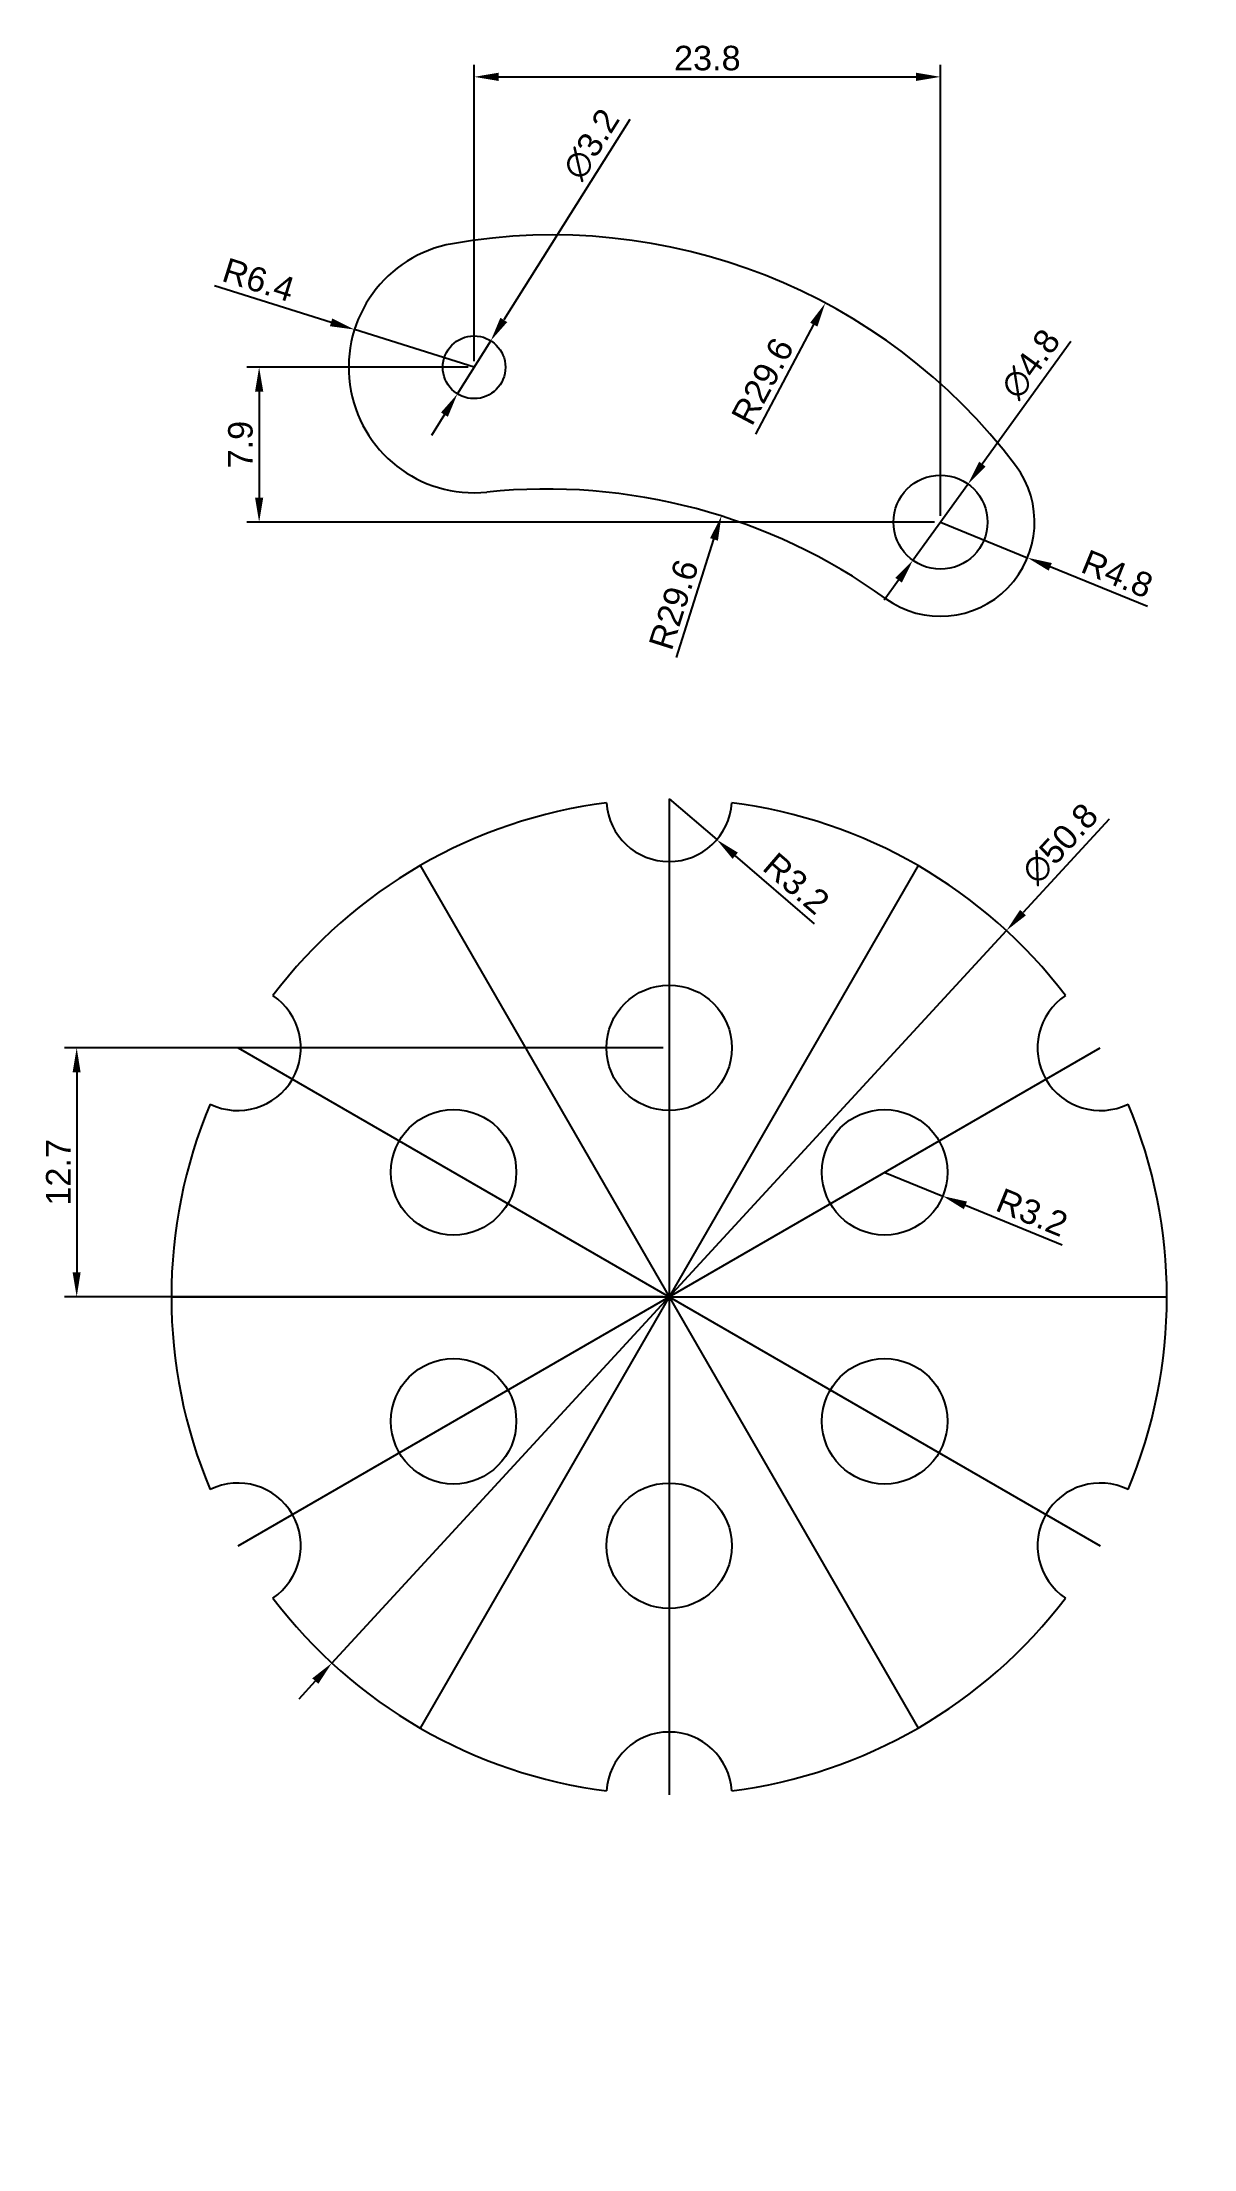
# Model space of a CAD drawing. Header units: millimetres. Extents: x 2524 to 2583, y 1793 to 1900.
import ezdxf

# ---------------------------------------------------------------- set-up
doc = ezdxf.new("R2010")
doc.units = ezdxf.units.MM
doc.header["$PDMODE"] = 1
doc.styles.get("Standard").update_dxf_attribs({"font": 'arial.ttf'})
doc.dimstyles.new('ISO-25', dxfattribs={"dimscale": 0.5, "dimtxt": 2.5, "dimasz": 2.5, "dimexe": 1.25, "dimexo": 0.625, "dimtad": 1, "dimdsep": 46, "dimtxsty": 'Standard', "dimcen": 2.5, "dimadec": 0, "dimazin": 0, "dimtfac": 1, "dimtmove": 0, "dimatfit": 3, "dimfxl": 1, "dimarcsym": 0})

# ---------------------------------------------------------------- blocks, each defined once
blk = doc.blocks.new('*D1')
at = {"color": 0, "lineweight": -2, "transparency": 16777216}
for p, q in [((2556.33, 1861.85), (2558.76, 1859.77)), ((2563.75, 1855.48), (2559.71, 1858.95))]:
    blk.add_line(p, q, dxfattribs=at)
at = {"color": 0, "transparency": 16777216}
blk.add_solid([(2559.84, 1859.11), (2559.57, 1858.79), (2558.76, 1859.77)], dxfattribs=at)
at = {"layer": 'Defpoints', "color": 0, "transparency": 16777216}
for p in [(2556.33, 1861.85), (2558.76, 1859.77)]:
    blk.add_point(p, dxfattribs=at)
at = {"color": 0, "transparency": 16777216, "insert": (2562.82, 1857.53), "char_height": 1.25, "attachment_point": 5, "rotation": 319.3255}
blk.add_mtext('R3.2', dxfattribs=at)
blk = doc.blocks.new('*D2')
at = {"color": 0, "lineweight": -2, "transparency": 16777216}
for p, q in [((2578.78, 1860.82), (2574.39, 1856.05)), ((2539.12, 1817.77), (2573.54, 1855.13)), ((2538.27, 1816.85), (2537.43, 1815.93))]:
    blk.add_line(p, q, dxfattribs=at)
at = {"color": 0, "transparency": 16777216}
for points in [[(2574.24, 1856.19), (2574.54, 1855.91), (2573.54, 1855.13)], [(2538.12, 1816.99), (2538.43, 1816.71), (2539.12, 1817.77)]]:
    blk.add_solid(points, dxfattribs=at)
at = {"layer": 'Defpoints', "color": 0, "transparency": 16777216}
for p in [(2573.54, 1855.13), (2539.12, 1817.77)]:
    blk.add_point(p, dxfattribs=at)
at = {"color": 0, "transparency": 16777216, "insert": (2576.28, 1859.56), "char_height": 1.25, "attachment_point": 5, "rotation": 47.3456}
blk.add_mtext('∅50.8', dxfattribs=at)
blk = doc.blocks.new('*D3')
at = {"color": 0, "lineweight": -2, "transparency": 16777216}
for p, q in [((2567.33, 1842.8), (2570.29, 1841.59)), ((2576.38, 1839.09), (2571.45, 1841.11))]:
    blk.add_line(p, q, dxfattribs=at)
at = {"color": 0, "transparency": 16777216}
blk.add_solid([(2571.53, 1841.31), (2571.37, 1840.92), (2570.29, 1841.59)], dxfattribs=at)
at = {"layer": 'Defpoints', "color": 0, "transparency": 16777216}
for p in [(2567.33, 1842.8), (2570.29, 1841.59)]:
    blk.add_point(p, dxfattribs=at)
at = {"color": 0, "transparency": 16777216, "insert": (2574.85, 1840.75), "char_height": 1.25, "attachment_point": 5, "rotation": 337.7153}
blk.add_mtext('R3.2', dxfattribs=at)
blk = doc.blocks.new('*D4')
at = {"color": 0, "lineweight": -2, "transparency": 16777216}
for p, q in [((2556.02, 1849.15), (2525.47, 1849.15)), ((2526.1, 1847.9), (2526.1, 1837.7)), ((2556.02, 1836.45), (2525.47, 1836.45))]:
    blk.add_line(p, q, dxfattribs=at)
at = {"color": 0, "transparency": 16777216}
for points in [[(2525.89, 1847.9), (2526.3, 1847.9), (2526.1, 1849.15)], [(2525.89, 1837.7), (2526.3, 1837.7), (2526.1, 1836.45)]]:
    blk.add_solid(points, dxfattribs=at)
at = {"layer": 'Defpoints', "color": 0, "transparency": 16777216}
for p in [(2556.33, 1849.15), (2526.1, 1836.45), (2556.33, 1836.45)]:
    blk.add_point(p, dxfattribs=at)
at = {"color": 0, "transparency": 16777216, "insert": (2525.16, 1842.8), "char_height": 1.25, "attachment_point": 5, "rotation": 90}
blk.add_mtext('12.7', dxfattribs=at)
blk = doc.blocks.new('*D5')
at = {"color": 0, "lineweight": -2, "transparency": 16777216}
for p, q in [((2554.32, 1896.51), (2547.89, 1886.28)), ((2545.53, 1882.51), (2547.23, 1885.22)), ((2544.86, 1881.45), (2544.2, 1880.39))]:
    blk.add_line(p, q, dxfattribs=at)
at = {"color": 0, "transparency": 16777216}
for points in [[(2547.72, 1886.39), (2548.07, 1886.17), (2547.23, 1885.22)], [(2544.69, 1881.56), (2545.04, 1881.34), (2545.53, 1882.51)]]:
    blk.add_solid(points, dxfattribs=at)
at = {"layer": 'Defpoints', "color": 0, "transparency": 16777216}
for p in [(2547.23, 1885.22), (2545.53, 1882.51)]:
    blk.add_point(p, dxfattribs=at)
at = {"color": 0, "transparency": 16777216, "insert": (2552.36, 1895.24), "char_height": 1.25, "attachment_point": 5, "rotation": 57.8671}
blk.add_mtext('∅3.2', dxfattribs=at)
blk = doc.blocks.new('*D6')
at = {"color": 0, "lineweight": -2, "transparency": 16777216}
for p, q in [((2576.83, 1885.18), (2572.31, 1878.93)), ((2568.77, 1874.02), (2571.58, 1877.91)), ((2568.04, 1873.01), (2567.31, 1871.99))]:
    blk.add_line(p, q, dxfattribs=at)
at = {"color": 0, "transparency": 16777216}
for points in [[(2572.15, 1879.05), (2572.48, 1878.8), (2571.58, 1877.91)], [(2567.87, 1873.13), (2568.21, 1872.88), (2568.77, 1874.02)]]:
    blk.add_solid(points, dxfattribs=at)
at = {"layer": 'Defpoints', "color": 0, "transparency": 16777216}
for p in [(2571.58, 1877.91), (2568.77, 1874.02)]:
    blk.add_point(p, dxfattribs=at)
at = {"color": 0, "transparency": 16777216, "insert": (2574.78, 1884.03), "char_height": 1.25, "attachment_point": 5, "rotation": 54.189}
blk.add_mtext('∅4.8', dxfattribs=at)
blk = doc.blocks.new('*D7')
at = {"color": 0, "lineweight": -2, "transparency": 16777216}
blk.add_line((2560.75, 1880.46), (2563.72, 1886.04), dxfattribs=at)
at = {"color": 0, "transparency": 16777216}
blk.add_solid([(2563.53, 1886.14), (2563.9, 1885.94), (2564.3, 1887.14)], dxfattribs=at)
at = {"layer": 'Defpoints', "color": 0, "transparency": 16777216}
for p in [(2564.3, 1887.14), (2550.39, 1861.02)]:
    blk.add_point(p, dxfattribs=at)
at = {"color": 0, "transparency": 16777216, "insert": (2561.1, 1883.15), "char_height": 1.25, "attachment_point": 5, "rotation": 61.9679}
blk.add_mtext('R29.6', dxfattribs=at)
blk = doc.blocks.new('*D8')
at = {"color": 0, "lineweight": -2, "transparency": 16777216}
blk.add_line((2556.71, 1869.06), (2558.62, 1875.09), dxfattribs=at)
at = {"color": 0, "transparency": 16777216}
blk.add_solid([(2558.42, 1875.15), (2558.82, 1875.02), (2559, 1876.28)], dxfattribs=at)
at = {"layer": 'Defpoints', "color": 0, "transparency": 16777216}
for p in [(2559, 1876.28), (2550.07, 1848.06)]:
    blk.add_point(p, dxfattribs=at)
at = {"color": 0, "transparency": 16777216, "insert": (2556.57, 1871.76), "char_height": 1.25, "attachment_point": 5, "rotation": 72.4492}
blk.add_mtext('R29.6', dxfattribs=at)
blk = doc.blocks.new('*D9')
at = {"color": 0, "lineweight": -2, "transparency": 16777216}
for p, q in [((2570.18, 1875.97), (2574.62, 1874.15)), ((2580.74, 1871.66), (2575.78, 1873.68))]:
    blk.add_line(p, q, dxfattribs=at)
at = {"color": 0, "transparency": 16777216}
blk.add_solid([(2575.86, 1873.88), (2575.7, 1873.49), (2574.62, 1874.15)], dxfattribs=at)
at = {"layer": 'Defpoints', "color": 0, "transparency": 16777216}
for p in [(2570.18, 1875.97), (2574.62, 1874.15)]:
    blk.add_point(p, dxfattribs=at)
at = {"color": 0, "transparency": 16777216, "insert": (2579.2, 1873.32), "char_height": 1.25, "attachment_point": 5, "rotation": 337.834}
blk.add_mtext('R4.8', dxfattribs=at)
blk = doc.blocks.new('*D10')
at = {"color": 0, "lineweight": -2, "transparency": 16777216}
for p, q in [((2533.14, 1888.03), (2539.08, 1886.16)), ((2546.38, 1883.87), (2540.27, 1885.79))]:
    blk.add_line(p, q, dxfattribs=at)
at = {"color": 0, "transparency": 16777216}
blk.add_solid([(2539.14, 1886.36), (2539.02, 1885.96), (2540.27, 1885.79)], dxfattribs=at)
at = {"layer": 'Defpoints', "color": 0, "transparency": 16777216}
for p in [(2540.27, 1885.79), (2546.38, 1883.87)]:
    blk.add_point(p, dxfattribs=at)
at = {"color": 0, "transparency": 16777216, "insert": (2535.38, 1888.32), "char_height": 1.25, "attachment_point": 5, "rotation": 342.5318}
blk.add_mtext('R6.4', dxfattribs=at)
blk = doc.blocks.new('*D11')
at = {"color": 0, "lineweight": -2, "transparency": 16777216}
for p, q in [((2546.07, 1883.87), (2534.78, 1883.87)), ((2535.41, 1882.62), (2535.41, 1877.22)), ((2569.87, 1875.97), (2534.78, 1875.97))]:
    blk.add_line(p, q, dxfattribs=at)
at = {"color": 0, "transparency": 16777216}
for points in [[(2535.2, 1882.62), (2535.62, 1882.62), (2535.41, 1883.87)], [(2535.2, 1877.22), (2535.62, 1877.22), (2535.41, 1875.97)]]:
    blk.add_solid(points, dxfattribs=at)
at = {"layer": 'Defpoints', "color": 0, "transparency": 16777216}
for p in [(2546.38, 1883.87), (2535.41, 1875.97), (2570.18, 1875.97)]:
    blk.add_point(p, dxfattribs=at)
at = {"color": 0, "transparency": 16777216, "insert": (2534.46, 1879.92), "char_height": 1.25, "attachment_point": 5, "rotation": 90}
blk.add_mtext('7.9', dxfattribs=at)
blk = doc.blocks.new('*D12')
at = {"color": 0, "lineweight": -2, "transparency": 16777216}
for p, q in [((2546.38, 1884.18), (2546.38, 1899.3)), ((2570.18, 1876.28), (2570.18, 1899.3)), ((2547.63, 1898.68), (2568.93, 1898.68))]:
    blk.add_line(p, q, dxfattribs=at)
at = {"color": 0, "transparency": 16777216}
for points in [[(2547.63, 1898.89), (2547.63, 1898.47), (2546.38, 1898.68)], [(2568.93, 1898.89), (2568.93, 1898.47), (2570.18, 1898.68)]]:
    blk.add_solid(points, dxfattribs=at)
at = {"layer": 'Defpoints', "color": 0, "transparency": 16777216}
for p in [(2570.18, 1898.68), (2546.38, 1883.87), (2570.18, 1875.97)]:
    blk.add_point(p, dxfattribs=at)
at = {"color": 0, "transparency": 16777216, "insert": (2558.28, 1899.63), "char_height": 1.25, "attachment_point": 5}
blk.add_mtext('23.8', dxfattribs=at)

msp = doc.modelspace()

# ---------------------------------------------------------------- linework, layer by layer
for p, q in [((2556.331, 1861.852), (2556.331, 1811.052)), ((2543.631, 1858.449), (2569.031, 1814.455)), ((2569.031, 1858.449), (2543.631, 1814.455)), ((2534.334, 1849.152), (2578.328, 1823.752)), ((2534.334, 1823.752), (2578.328, 1849.152)), ((2530.931, 1836.452), (2581.731, 1836.452))]:
    msp.add_line(p, q)
for centre, radius in [((2546.379, 1883.865), 1.6), ((2570.179, 1875.965), 2.4), ((2556.331, 1849.152), 3.2), ((2545.332, 1842.802), 3.2), ((2567.33, 1842.802), 3.2), ((2545.332, 1830.102), 3.2), ((2567.33, 1830.102), 3.2), ((2556.331, 1823.752), 3.2)]:
    msp.add_circle(centre, radius)
for centre, radius, start, end in [((2550.392, 1861.015), 29.6, 37.0732, 99.9606), ((2546.379, 1883.865), 6.4, 99.9606, 275.88461), ((2570.179, 1875.965), 4.8, 234.22763, 37.0732), ((2550.07, 1848.055), 29.6, 54.22763, 95.88461), ((2556.331, 1836.452), 25.4, 97.22315, 142.77685), ((2556.331, 1861.852), 3.2, 183.61157, 356.38843), ((2556.331, 1836.452), 25.4, 37.22315, 82.77685), ((2534.334, 1849.152), 3.2, 243.61157, 56.38843), ((2578.328, 1849.152), 3.2, 123.61157, 296.38843), ((2556.331, 1836.452), 25.4, 157.22315, 202.77685), ((2556.331, 1836.452), 25.4, 337.22315, 22.77685), ((2534.334, 1823.752), 3.2, 303.61157, 116.38843), ((2578.328, 1823.752), 3.2, 63.61157, 236.38843), ((2556.331, 1836.452), 25.4, 217.22315, 262.77685), ((2556.331, 1836.452), 25.4, 277.22315, 322.77685), ((2556.331, 1811.052), 3.2, 3.61157, 176.38843)]:
    msp.add_arc(centre, radius, start, end)
for p in [(2557.709, 1843.789), (2545.009, 1840.386), (2570.409, 1840.386), (2535.712, 1831.089), (2557.709, 1831.089), (2579.706, 1831.089), (2551.359, 1829.387), (2564.059, 1829.387), (2546.71, 1824.739), (2568.707, 1824.739), (2532.309, 1818.389), (2545.009, 1818.389), (2570.409, 1818.389), (2583.109, 1818.389), (2546.71, 1812.039), (2568.707, 1812.039), (2551.359, 1807.39), (2564.059, 1807.39), (2535.712, 1805.689), (2557.709, 1805.689), (2579.706, 1805.689), (2545.009, 1796.392), (2570.409, 1796.392), (2557.709, 1792.989)]:
    msp.add_point(p)

# ---------------------------------------------------------------- dimensions: what is measured, and where the dimension line sits
dim = msp.add_linear_dim(base=(2570.179, 1898.679), p1=(2546.379, 1883.865), p2=(2570.179, 1875.965), dimstyle='ISO-25')
dim.commit()
dim.dimension.update_dxf_attribs({"geometry": '*D12', "text_midpoint": (2558.279, 1899.63)})
for p1, p2, picture, middle in [((2545.528, 1882.51), (2547.23, 1885.22), '*D5', (2553.193, 1894.714)), ((2568.775, 1874.019), (2571.583, 1877.912), '*D6', (2575.58, 1883.452))]:
    dim = msp.add_diameter_dim_2p(p1=p1, p2=p2, dimstyle='ISO-25')
    dim.commit()
    dim.dimension.update_dxf_attribs({"geometry": picture, "text_midpoint": middle, "dimtype": 163})
for center, mpoint, picture, middle in [((2546.379, 1883.865), (2540.274, 1885.786), '*D10', (2535.092, 1887.417)), ((2550.392, 1861.015), (2564.303, 1887.142), '*D7', (2561.937, 1882.699)), ((2550.07, 1848.055), (2558.996, 1876.277), '*D8', (2557.478, 1871.478))]:
    dim = msp.add_radius_dim(center=center, mpoint=mpoint, dimstyle='ISO-25')
    dim.commit()
    dim.dimension.update_dxf_attribs({"geometry": picture, "text_midpoint": middle, "dimtype": 164})
for base, p1, p2, picture, middle in [((2535.41, 1875.965), (2546.379, 1883.865), (2570.179, 1875.965), '*D11', (2534.459, 1879.915)), ((2526.095, 1836.452), (2556.331, 1849.152), (2556.331, 1836.452), '*D4', (2525.155, 1842.802))]:
    dim = msp.add_linear_dim(base=base, p1=p1, p2=p2, angle=90, dimstyle='ISO-25')
    dim.commit()
    dim.dimension.update_dxf_attribs({"geometry": picture, "text_midpoint": middle})
for center, mpoint, picture, middle in [((2570.179, 1875.965), (2574.624, 1874.154), '*D9', (2579.196, 1873.318)), ((2556.331, 1861.852), (2558.758, 1859.767), '*D1', (2562.823, 1857.528)), ((2567.33, 1842.802), (2570.291, 1841.589), '*D3', (2574.854, 1840.747))]:
    dim = msp.add_radius_dim(center=center, mpoint=mpoint, dimstyle='ISO-25')
    dim.commit()
    dim.dimension.update_dxf_attribs({"geometry": picture, "text_midpoint": middle})
dim = msp.add_diameter_dim_2p(p1=(2539.121, 1817.772), p2=(2573.541, 1855.133), dimstyle='ISO-25')
dim.commit()
dim.dimension.update_dxf_attribs({"geometry": '*D2', "text_midpoint": (2576.284, 1859.564)})

doc.saveas('drawing.dxf')
